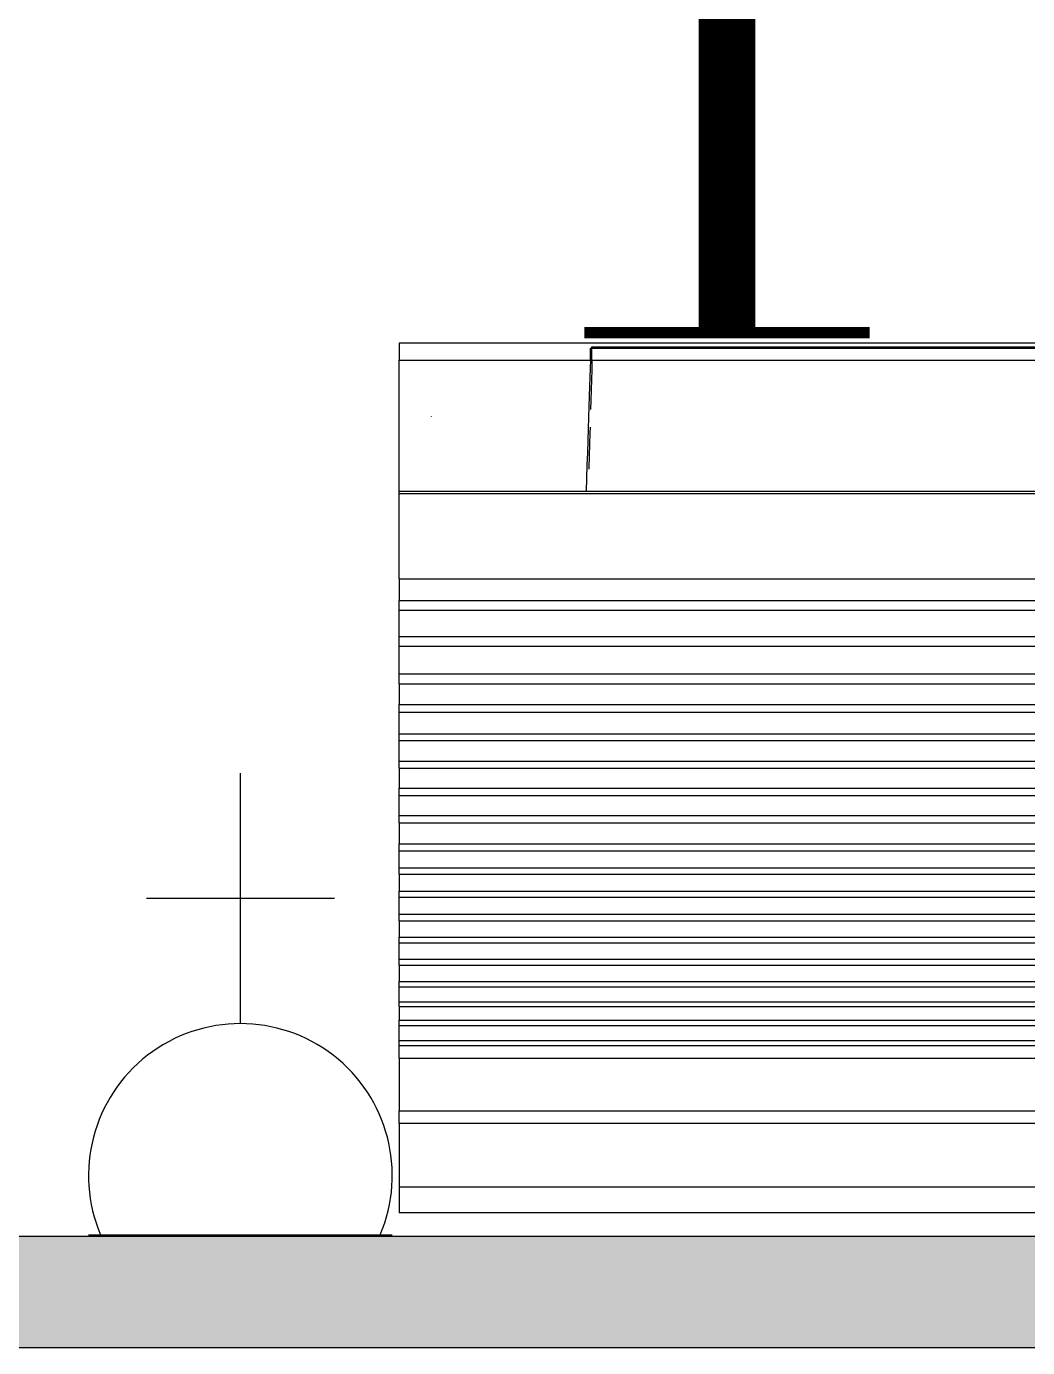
# Model space of a CAD drawing. Header units: inches. Extents: x -106706990 to 300603, y -86718466 to 1728185.
# Drawn here: x 133364 to 134263, y 26135 to 27321 of the extents above; entities that cross this region are included whole.
import ezdxf

# ---------------------------------------------------------------- set-up
doc = ezdxf.new("R2010")
doc.units = ezdxf.units.IN
doc.header["$MEASUREMENT"] = 0
doc.linetypes.add('DASHED2', pattern=[0.375, 0.25, -0.125])
for name, color, linetype in [('A-HATCH', 8, 'Continuous'), ('A-PARTITION', 4, 'Continuous'), ('Edges', 7, 'Continuous'), ('ELECT', 6, 'Continuous'), ('elk_LAMPU', 6, 'Continuous'), ('lamb(new)', 5, 'Continuous')]:
    doc.layers.add(name, color=color, linetype=linetype)
doc.layers.get('elk_LAMPU').off()

# ---------------------------------------------------------------- blocks, each defined once
blk = doc.blocks.new('YBC 136')
at = {"layer": 'lamb(new)'}
for points, const_width in [([(86612635.7, -1195077), (86612635.7, -1195333.2)], 10.2), ([(86612635.7, -1195205.1), (86613855.7, -1195205.1)], 50.8)]:
    blk.add_lwpolyline(points, dxfattribs=dict(at, const_width=const_width))
blk = doc.blocks.new('air con')
at = {"layer": 'Edges'}
for p, q in [((71.402, 41.898), (152.402, 41.898)), ((152.402, 41.095), (152.402, 41.898)), ((71.402, 41.095), (152.402, 41.095)), ((152.402, 39.122), (152.402, 41.095)), ((71.402, 39.122), (152.402, 39.122)), ((152.402, 39.122), (152.402, 38.724)), ((152.402, 38.724), (71.402, 38.724)), ((152.402, 37.092), (152.402, 38.724)), ((152.402, 37.092), (71.402, 37.092)), ((152.402, 37.092), (152.402, 36.701)), ((152.402, 36.701), (71.402, 36.701)), ((152.402, 36.542), (71.402, 36.542)), ((152.402, 36.701), (152.402, 36.542)), ((152.402, 36.542), (152.402, 36.078)), ((152.402, 36.078), (71.402, 36.078)), ((152.402, 35.914), (71.402, 35.914)), ((152.402, 36.078), (152.402, 35.914)), ((152.402, 35.493), (152.402, 35.914)), ((152.402, 35.493), (71.402, 35.493)), ((152.402, 35.34), (71.402, 35.34)), ((152.402, 35.493), (152.402, 35.34)), ((152.402, 35.34), (152.402, 34.877)), ((152.402, 34.877), (71.402, 34.877)), ((152.402, 34.877), (152.402, 34.709)), ((152.402, 34.709), (71.402, 34.709)), ((152.402, 34.207), (152.402, 34.709)), ((152.402, 34.207), (71.402, 34.207)), ((152.402, 34.207), (152.402, 34.022)), ((152.402, 34.022), (71.402, 34.022)), ((152.402, 34.022), (152.402, 33.51)), ((152.402, 33.51), (71.402, 33.51)), ((152.402, 33.335), (71.402, 33.335)), ((152.402, 33.51), (152.402, 33.335)), ((152.402, 32.826), (152.402, 33.335)), ((152.402, 32.826), (71.402, 32.826)), ((152.402, 32.826), (152.402, 32.625)), ((152.402, 32.625), (71.402, 32.625)), ((152.402, 32.625), (152.402, 32.098)), ((152.402, 32.098), (71.402, 32.098)), ((152.402, 32.098), (152.402, 31.911)), ((152.402, 31.911), (71.402, 31.911)), ((152.402, 31.378), (152.402, 31.911)), ((152.402, 31.378), (71.402, 31.378)), ((152.402, 31.189), (71.402, 31.189)), ((152.402, 31.378), (152.402, 31.189)), ((152.402, 31.189), (152.402, 30.654)), ((152.402, 30.654), (71.402, 30.654)), ((152.402, 30.439), (71.402, 30.439)), ((152.402, 30.654), (152.402, 30.439)), ((152.402, 29.791), (152.402, 30.439)), ((152.402, 29.791), (71.402, 29.791)), ((152.402, 29.562), (71.402, 29.562)), ((152.402, 29.791), (152.402, 29.562)), ((152.402, 29.562), (152.402, 28.935)), ((152.402, 28.935), (71.402, 28.935)), ((152.402, 28.714), (71.402, 28.714)), ((152.402, 28.935), (152.402, 28.714)), ((152.402, 28.092), (152.402, 28.714)), ((152.402, 28.092), (71.402, 28.092)), ((152.402, 28.092), (152.402, 27.871)), ((152.402, 27.871), (71.402, 27.871)), ((152.402, 27.871), (152.402, 27.226)), ((152.402, 27.226), (71.402, 27.226)), ((152.402, 27.226), (152.402, 27.024)), ((152.402, 27.024), (71.402, 27.024)), ((152.402, 27.024), (152.402, 26.349)), ((152.402, 26.349), (71.402, 26.349)), ((152.402, 26.349), (152.402, 26.117)), ((152.402, 26.117), (71.402, 26.117)), ((152.402, 25.469), (152.402, 26.117)), ((152.402, 25.469), (71.402, 25.469)), ((152.402, 25.469), (152.402, 25.162)), ((152.402, 25.162), (71.402, 25.162)), ((152.402, 25.162), (152.402, 24.304)), ((152.402, 24.304), (71.402, 24.304)), ((152.402, 24.304), (152.402, 24.002)), ((152.402, 24.002), (71.402, 24.002)), ((152.402, 24.002), (152.402, 23.184)), ((152.402, 23.184), (71.402, 23.184)), ((152.402, 23.184), (152.402, 22.883)), ((152.402, 22.883), (71.402, 22.883)), ((152.402, 22.213), (152.402, 22.883)), ((152.402, 22.213), (71.402, 22.213)), ((152.402, 22.213), (152.402, 19.568)), ((152.402, 19.568), (71.402, 19.568)), ((152.402, 19.493), (71.402, 19.493)), ((146.588, 19.085), (146.601, 19.493)), ((152.402, 19.568), (152.402, 19.493)), ((152.402, 19.493), (152.402, 15.42)), ((146.575, 18.687), (146.588, 19.085)), ((146.504, 18.391), (146.514, 18.752)), ((146.514, 18.752), (146.516, 18.813)), ((146.562, 18.299), (146.575, 18.687)), ((146.494, 18.035), (146.504, 18.391)), ((146.55, 17.923), (146.562, 18.299)), ((146.479, 17.503), (146.484, 17.685)), ((146.484, 17.685), (146.494, 18.035)), ((146.538, 17.558), (146.55, 17.923)), ((146.527, 17.206), (146.538, 17.558)), ((146.456, 16.673), (146.464, 16.956)), ((146.505, 16.546), (146.516, 16.869)), ((146.516, 16.869), (146.527, 17.206)), ((151.402, 17.184), (151.402, 17.175)), ((146.447, 16.349), (146.456, 16.673)), ((146.495, 16.239), (146.505, 16.546)), ((146.429, 15.722), (146.438, 16.032)), ((146.438, 16.032), (146.447, 16.349)), ((146.486, 15.948), (146.495, 16.239)), ((146.421, 15.42), (146.429, 15.722)), ((146.468, 15.42), (146.477, 15.675)), ((146.477, 15.675), (146.486, 15.948)), ((146.421, 15.42), (76.921, 15.42)), ((146.468, 15.42), (146.421, 15.42)), ((146.421, 15.42), (146.421, 15.051)), ((152.402, 15.42), (146.468, 15.42)), ((146.468, 15.42), (146.468, 15.051)), ((152.402, 14.898), (152.402, 15.42)), ((71.402, 14.898), (152.402, 14.898)), ((146.421, 15.051), (76.921, 15.051)), ((146.421, 15.012), (76.921, 15.012)), ((146.468, 15.051), (146.421, 15.051)), ((146.421, 15.051), (146.421, 15.012))]:
    blk.add_line(p, q, dxfattribs=at)
blk = doc.blocks.new('SOCKET(in)')
at = {"layer": 'ELECT', "color": 6}
for p, q in [((86605160, -1198079.2), (86605160, -1197854.2)), ((86605075.7, -1197966.7), (86605244.4, -1197966.7)), ((86605023.6, -1198269), (86605296.4, -1198269))]:
    blk.add_line(p, q, dxfattribs=at)
blk.add_arc((86605160, -1198215.6), 136.4, 336.9763, 203.0237, dxfattribs=at)

msp = doc.modelspace()

# ---------------------------------------------------------------- hatches: boundary and pattern name
at = {"layer": 'A-HATCH'}
h = msp.add_hatch(dxfattribs=at)
h.set_pattern_fill('DOTS', color=8, scale=800)
h.set_pattern_definition([(0, (114889.653, -264766.58), (25, 50), [0, -50])])
h.paths.add_polyline_path([(137657.8, 27034.7), (137132.8, 27034.7), (137132.8, 26234.7), (132657.8, 26234.7), (132657.8, 26134.7), (137232.8, 26134.7), (137232.8, 26934.7), (137657.8, 26934.7)])

# ---------------------------------------------------------------- linework, layer by layer
at = {"layer": 'A-PARTITION', "color": 8}
for p, q in [((132657.8, 26234.7), (137132.8, 26234.7)), ((132657.8, 26134.7), (137232.8, 26134.7))]:
    msp.add_line(p, q, dxfattribs=at)

# ---------------------------------------------------------------- block references
at = {"xscale": 28.92590521224616, "yscale": 28.92590521224616, "zscale": 28.92590521224616, "rotation": 180}
msp.add_blockref('air con', (138107, 27467.5), dxfattribs=at)
at = {"layer": 'elk_LAMPU', "color": 0, "linetype": 'DASHED2', "lineweight": 18}
msp.add_blockref('SOCKET(in)', (-86471604.1, 1224504.8), dxfattribs=at)
at = {"layer": 'lamb(new)', "rotation": 90}
msp.add_blockref('YBC 136', (-1061212.2, -86585589.7), dxfattribs=at)

doc.saveas('drawing.dxf')
